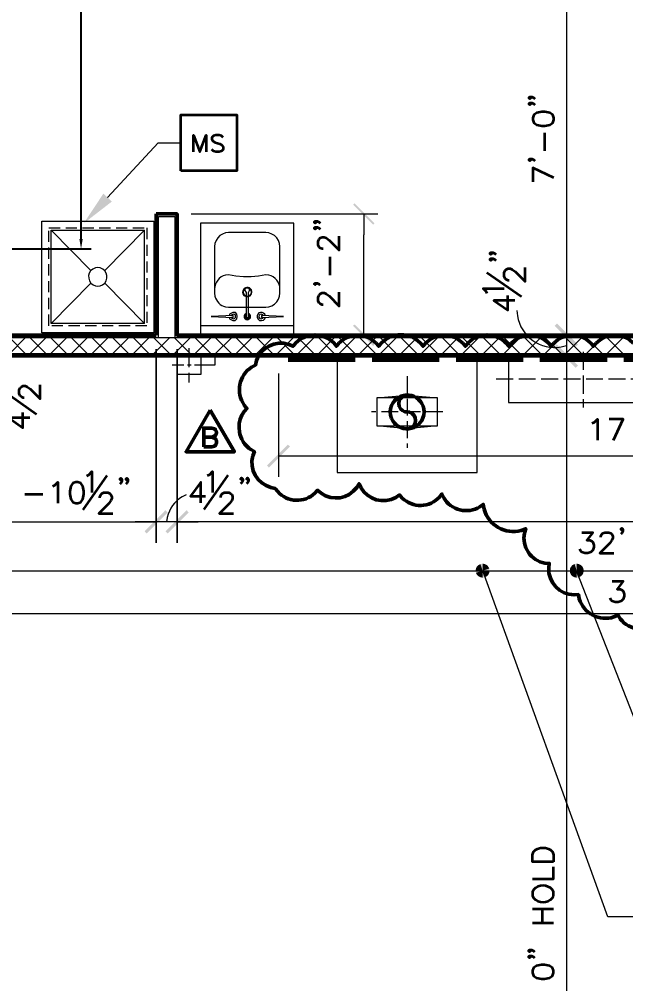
# Model space of a CAD drawing. Header units: inches. Extents: x 5 to 516, y -193 to 129.
# Drawn here: x 49.55 to 60.39, y 46.03 to 63.27 of the extents above; entities that cross this region are included whole.
import ezdxf

# ---------------------------------------------------------------- set-up
doc = ezdxf.new("R2010")
doc.units = ezdxf.units.IN
doc.header["$MEASUREMENT"] = 0
doc.linetypes.add('PDF_IMPORT', pattern=[1, 0.8, -0.2])
for name, color, linetype in [('Highlight', 210, 'Continuous'), ('PDF_Geometry', 7, 'Continuous'), ('PDF_Solid Fills', 7, 'Continuous')]:
    doc.layers.add(name, color=color, linetype=linetype)
doc.styles.get("Standard").update_dxf_attribs({"font": 'arial.ttf'})
doc.dimstyles.get("Standard").update_dxf_attribs({"dimtxt": 0.4, "dimasz": 0.18, "dimexe": 0.18, "dimexo": 0.0625, "dimgap": 0.09, "dimtad": 0, "dimtih": 1, "dimtoh": 1, "dimdec": 4, "dimlfac": 12, "dimzin": 0, "dimdsep": 46, "dimlunit": 4, "dimtxsty": 'Standard', "dimcen": 0.09, "dimadec": 3, "dimazin": 0, "dimtfac": 1, "dimtdec": 4, "dimtofl": 0, "dimtmove": 0, "dimatfit": 3, "dimfxl": 1, "dimtolj": 1, "dimtzin": 0, "dimarcsym": 0})

# ---------------------------------------------------------------- blocks, each defined once
blk = doc.blocks.new('*D49')
at = {"layer": 'Defpoints', "color": 0, "transparency": 16777216}
for p in [(42.747, 82.588), (50.654, 82.588), (43.12, 59.168)]:
    blk.add_point(p, dxfattribs=at)
at = {"layer": 'Highlight', "color": 0, "lineweight": -2, "transparency": 16777216}
for p, q in [((42.809, 82.588), (50.834, 82.588)), ((50.654, 82.408), (50.654, 71.443)), ((50.654, 59.348), (50.654, 70.312)), ((43.183, 59.168), (50.834, 59.168))]:
    blk.add_line(p, q, dxfattribs=at)
at = {"layer": 'Highlight', "color": 0, "transparency": 16777216}
for points in [[(50.624, 82.408), (50.684, 82.408), (50.654, 82.588)], [(50.624, 59.348), (50.684, 59.348), (50.654, 59.168)]]:
    blk.add_solid(points, dxfattribs=at)
at = {"layer": 'Highlight', "color": 0, "transparency": 16777216, "insert": (50.654, 70.878), "char_height": 0.4, "attachment_point": 5}
blk.add_mtext('\\A1;23\'-5{\\H1x;\\S1/16;}"', dxfattribs=at)

msp = doc.modelspace()

# ---------------------------------------------------------------- hatches: boundary and pattern name
at = {"layer": 'PDF_Solid Fills', "transparency": 33554559}
for points in [[(59.4969657, 57.421003), (59.5369657, 57.461003), (59.5369641, 57.4610047), (59.1602974, 57.8343381), (59.1202974, 57.7943381), (59.120299, 57.7943363)], [(59.1369681, 57.4176696), (59.4969657, 57.061004), (59.520299, 57.0876707), (59.1636348, 57.4443363)], [(51.7903, 54.1210048), (51.8269667, 54.0810047), (52.1636334, 54.4976714)], [(52.1636353, 54.4976697), (51.8269686, 54.081003), (52.2036353, 54.4576697)], [(52.2036353, 54.0810046), (52.5769687, 54.4576713), (52.540302, 54.4976713), (52.5403001, 54.4976697), (52.1636334, 54.121003), (52.2036334, 54.081003)], [(57.7602984, 53.5176722), (57.7302984, 53.4876722), (57.7136363, 53.4543367), (57.7136336, 53.454338), (57.7069669, 53.414338), (57.8336317, 53.4143388)], [(59.633637, 53.454338), (59.6169703, 53.4876714), (59.5869676, 53.51767), (59.513637, 53.414338)], [(57.9336382, 53.3410025), (57.9503049, 53.3776692), (57.9503008, 53.3776711), (57.9569675, 53.4143378), (57.8336341, 53.4143378), (57.8336382, 53.4143359)], [(59.3969698, 53.3776711), (59.4136364, 53.3410044), (59.440299, 53.3143359), (59.5136364, 53.4143378)], [(59.5869654, 53.3143369), (59.6169654, 53.3410036), (59.6336343, 53.3776692), (59.5136321, 53.4143369)]]:
    msp.add_hatch(color=256, dxfattribs=at).paths.add_polyline_path(points)
h = msp.add_hatch(color=256, dxfattribs=at)
h.paths.add_polyline_path([(57.9569672, 53.4143363), (57.9503005, 53.4543363), (57.8336339, 53.4143363)])
h.paths.add_polyline_path([(57.7069672, 53.4143363), (57.7136339, 53.3776696), (57.8336339, 53.4143363)])
h = msp.add_hatch(color=256, dxfattribs=at)
h.paths.add_polyline_path([(57.8336355, 53.5410046), (57.7936355, 53.5343379), (57.8336355, 53.4143379)])
h.paths.add_polyline_path([(57.8336355, 53.2910045), (57.8703022, 53.2976712), (57.8336355, 53.4143379)])
h = msp.add_hatch(color=256, dxfattribs=at)
h.paths.add_polyline_path([(59.5136351, 53.5410046), (59.4769684, 53.5343379), (59.5136351, 53.4143379)])
h.paths.add_polyline_path([(59.5136351, 53.2910045), (59.5536351, 53.2976712), (59.5136351, 53.4143379)])

# ---------------------------------------------------------------- linework, layer by layer
at = {"layer": 'PDF_Geometry', "lineweight": 9}
for points in [[(47.1636314, 57.5843381), (52.0369652, 57.5843381), (52.0369652, 59.751005), (52.3302985, 59.751005), (52.3302985, 57.5843381), (79.3303006, 57.5843381), (79.3303006, 64.6710053), (61.8702992, 64.6710053), (61.8702992, 82.6276734)], [(80.0803007, 64.3876716), (80.0803007, 52.921006), (79.7869674, 52.921006), (79.7869674, 57.2943381), (47.1636314, 57.2943381)], [(52.0369635, 57.5843365), (52.3302968, 57.5843365)]]:
    msp.add_lwpolyline(points, dxfattribs=at)
at = {"layer": 'PDF_Geometry', "lineweight": 50}
for points in [[(51.9969635, 59.7943383), (52.3702968, 59.7943383), (52.3702968, 57.6276714), (79.2869657, 57.6276714), (79.2869657, 64.627672), (61.8302975, 64.627672)], [(51.9969651, 57.6276714), (51.9969651, 59.7943383)], [(47.1202964, 57.6276714), (47.1202964, 57.2543381), (47.1202964, 57.6276714), (51.9969634, 57.6276714)], [(59.1103037, 57.4910037), (59.05697, 57.4276703), (59.0069703, 57.4910037)], [(59.8603038, 57.484337), (59.8136373, 57.4276703), (59.7636368, 57.4910037)], [(79.7469673, 57.2543363), (47.1202964, 57.2543363)], [(53.5703023, 56.3776702), (53.6203037, 56.3176703), (53.5703023, 56.2610036), (53.530304, 56.1943368), (53.5003035, 56.1243368), (53.4836358, 56.0476702), (53.4803026, 55.9710036), (53.486969, 55.8976701)], [(52.8469679, 55.6276713), (52.8469679, 55.964338), (52.9903012, 55.964338), (53.0403012, 55.9510046), (53.0569679, 55.934338), (53.0736346, 55.9010046), (53.0736346, 55.8676713), (53.0569679, 55.8376713), (53.0403012, 55.8210046), (52.9903012, 55.8043379), (52.8469679, 55.8043379)], [(56.5236327, 55.9576695), (56.4836327, 55.9510029)], [(52.9902988, 55.8043375), (53.0402988, 55.7876709), (53.0569655, 55.7710042), (53.0736321, 55.7410042), (53.0736321, 55.6910042), (53.0569655, 55.6610042), (53.0402988, 55.6443375), (52.9902988, 55.6276709), (52.8469654, 55.6276709)], [(53.6869693, 55.5810035), (53.7536367, 55.5443368), (53.7269695, 55.4710036)], [(55.583637, 54.9043368), (55.6236371, 54.9710035), (55.6569699, 54.9010034)], [(57.7836367, 54.55767), (57.8436368, 54.6010035), (57.8603036, 54.5176701)]]:
    msp.add_lwpolyline(points, dxfattribs=at)
at = {"layer": 'PDF_Geometry', "lineweight": 15}
for points in [[(59.330299, 64.2543403), (59.330299, 57.6276731)], [(51.1269699, 60.0876733), (52.0336367, 61.06434), (52.43697, 61.06434)], [(52.6202969, 59.7943383), (55.9602971, 59.7943383)], [(55.7103036, 59.7943383), (55.7103036, 59.4176716)], [(51.0769634, 58.5576699), (51.7869635, 57.8343365), (50.1202967, 57.8343365), (50.1202967, 59.5010033), (50.8302967, 58.7810032)], [(50.1202967, 59.5010033), (51.7869635, 59.5010033), (51.0769634, 58.7810032)], [(51.7869635, 57.8343365), (51.7869635, 59.5010033)], [(53.2369668, 58.1343382), (53.2903002, 58.1276715), (53.9569669, 58.1276715), (54.0136336, 58.1343382), (54.0669669, 58.1510048), (54.1136336, 58.1810047), (54.1536336, 58.2210048), (54.1836336, 58.2676715), (54.2036336, 58.3210048), (54.2069669, 58.3776715), (54.2069669, 59.2110049), (54.2036336, 59.2676716), (54.1836336, 59.3176716), (54.1536336, 59.3676716), (54.1136336, 59.4076716), (54.0669669, 59.4343382), (54.0136336, 59.4543382), (53.9569669, 59.4610049), (53.2903002, 59.4610049), (53.2369668, 59.4543382), (53.1836335, 59.4343382), (53.1369668, 59.4076716), (53.0969668, 59.3676716), (53.0669668, 59.3176716), (53.0469668, 59.2676716), (53.0403001, 59.2110049), (53.0403001, 58.3776715), (53.0469668, 58.3210048)], [(55.7103036, 58.0010032), (55.7103036, 59.4176699)], [(50.9969634, 58.8276698), (50.9536301, 58.8343364), (50.9102967, 58.8276698)], [(53.9569669, 58.7043385), (53.8269669, 58.6810051), (53.6936335, 58.6676718), (53.5569669, 58.6676718), (53.4236335, 58.6810051), (53.2903002, 58.7043385), (53.2369668, 58.6976718)], [(54.0136336, 58.6976715), (53.9569669, 58.7043382)], [(50.8302983, 58.557671), (50.1202983, 57.8343376)], [(50.8702967, 58.5243364), (50.9102967, 58.5076697), (50.9536301, 58.5043364), (50.9969634, 58.5076697), (51.0369634, 58.5243364)], [(53.0403001, 58.4543384), (53.0403001, 58.3776718)], [(53.603636, 58.3910048), (53.603636, 57.9610048)], [(53.6469693, 57.9610048), (53.6469693, 58.3910048)], [(54.2069669, 58.3776715), (54.2069669, 58.4543382)], [(53.3103032, 58.0010053), (53.3003032, 57.9743387)], [(53.3003032, 57.947672), (53.3103032, 57.9210053)], [(53.3469649, 57.9910053), (53.3369649, 57.9743387)], [(53.3369649, 57.947672), (53.3469649, 57.9310053)], [(53.6036343, 57.9943368), (53.5869677, 57.9810034)], [(53.6036343, 57.9610048), (53.610301, 57.9443381), (53.6236343, 57.9376715), (53.640301, 57.9443381), (53.6469677, 57.9610048)], [(53.660301, 57.9810034), (53.6469677, 57.9943368)], [(53.9503005, 57.9743376), (53.9369672, 58.0010042), (53.9169672, 58.0210042), (53.8903005, 58.0343376), (53.8603005, 58.0343376), (53.8336338, 58.0243376), (53.8136338, 58.0043376), (53.8003005, 57.9743376), (53.8003005, 57.9443376)], [(53.9136319, 57.9743376), (53.9036319, 57.9910042)], [(53.9036319, 57.9310042), (53.9136319, 57.9476709)], [(53.9169672, 57.8976709), (53.9369672, 57.9210042), (53.9503005, 57.9476709)], [(55.7103036, 57.6276714), (55.7103036, 58.0010048)], [(58.4436345, 58.0676705), (58.4536345, 57.9710038)], [(54.4569669, 57.7943381), (52.7903001, 57.7943381)], [(59.330299, 57.6276697), (59.330299, 57.2543363), (59.330299, 56.8776696)], [(59.580299, 57.6276714), (59.7036324, 57.6276714)], [(49.6636316, 57.2943381), (49.3736316, 57.5843381)], [(49.3736332, 57.2943381), (49.6636332, 57.5843381)], [(49.7402985, 57.2943381), (50.0336319, 57.5843381)], [(50.0336335, 57.2943381), (49.7403002, 57.5843381)], [(50.4002989, 57.2943381), (50.1102988, 57.5843381)], [(50.1103005, 57.2943381), (50.4003005, 57.5843381)], [(50.4769658, 57.2943381), (50.7702992, 57.5843381)], [(50.7703008, 57.2943381), (50.4769674, 57.5843381)], [(51.1369661, 57.2943381), (50.8469661, 57.5843381)], [(50.8469677, 57.2943381), (51.1369677, 57.5843381)], [(51.2136331, 57.2943381), (51.5069664, 57.5843381)], [(51.506968, 57.2943381), (51.2136347, 57.5843381)], [(51.8736334, 57.2943381), (51.5836334, 57.5843381)], [(51.583635, 57.2943381), (51.873635, 57.5843381)], [(51.9503003, 57.2943381), (52.2436337, 57.5843381)], [(52.2436353, 57.2943381), (51.950302, 57.5843381)], [(52.6103007, 57.2943381), (52.3203006, 57.5843381)], [(52.3203023, 57.2943381), (52.6103023, 57.5843381)], [(52.6869676, 57.2943381), (52.980301, 57.5843381)], [(52.9803026, 57.2943381), (52.6869692, 57.5843381)], [(53.0536329, 57.2943381), (53.3469663, 57.5843381)], [(53.3469679, 57.2943381), (53.0536346, 57.5843381)], [(53.7136333, 57.2943381), (53.4236332, 57.5843381)], [(53.4236349, 57.2943381), (53.7136349, 57.5843381)], [(53.7903002, 57.2943381), (54.0836336, 57.5843381)], [(54.0836352, 57.2943381), (53.7903018, 57.5843381)], [(54.4503005, 57.2943381), (54.1603005, 57.5843381)], [(54.1603021, 57.2943381), (54.4503022, 57.5843381)], [(54.5269675, 57.2943381), (54.8203008, 57.5843381)], [(54.8203025, 57.2943381), (54.5269691, 57.5843381)], [(55.1869678, 57.2943381), (54.8969678, 57.5843381)], [(54.8969694, 57.2943381), (55.1869694, 57.5843381)], [(55.2636347, 57.2943381), (55.5569681, 57.5843381)], [(55.5569697, 57.2943381), (55.2636364, 57.5843381)], [(55.9236351, 57.2943381), (55.633635, 57.5843381)], [(55.6336367, 57.2943381), (55.9236367, 57.5843381)], [(56.000302, 57.2943381), (56.2936354, 57.5843381)], [(56.293637, 57.2943381), (56.0003036, 57.5843381)], [(56.3702972, 57.2943381), (56.6602972, 57.5843381)], [(56.6603023, 57.2943381), (56.3703023, 57.5843381)], [(56.7369693, 57.2943381), (57.0303026, 57.5843381)], [(57.0303043, 57.2943381), (56.7369709, 57.5843381)], [(57.1069644, 57.2943381), (57.3969644, 57.5843381)], [(57.3969696, 57.2943381), (57.1069696, 57.5843381)], [(57.4736365, 57.2943381), (57.7669699, 57.5843381)], [(57.7669715, 57.2943381), (57.4736382, 57.5843381)], [(57.8436317, 57.2943381), (58.1336317, 57.5843381)], [(58.1336369, 57.2943381), (57.8436368, 57.5843381)], [(58.503632, 57.2943381), (58.2102987, 57.5843381)], [(58.2103038, 57.2943381), (58.5036372, 57.5843381)], [(58.8702974, 57.2943381), (58.5802973, 57.5843381)], [(58.580299, 57.2943381), (58.870299, 57.5843381)], [(59.2402993, 57.2943381), (58.9469659, 57.5843381)], [(58.9469711, 57.2943381), (59.2403044, 57.5843381)], [(59.2336345, 57.4176705), (59.3303012, 57.4410038)], [(59.6069646, 57.2943381), (59.3169646, 57.5843381)], [(59.3169662, 57.2943381), (59.6069663, 57.5843381)], [(59.9769666, 57.2943381), (59.6836332, 57.5843381)], [(59.6836384, 57.2943381), (59.9769717, 57.5843381)], [(60.3436319, 57.2943381), (60.0536319, 57.5843381)], [(60.0536335, 57.2943381), (60.3436335, 57.5843381)], [(52.8802999, 57.2543363), (53.0469665, 57.2543363), (53.0469665, 57.0876696), (52.7969665, 57.0876696)], [(55.2336326, 57.2543363), (55.2336326, 55.1710028), (57.7336328, 55.1710028), (57.7336328, 57.2543363)], [(59.580299, 57.2543363), (59.7036324, 57.2543363)], [(52.4936353, 57.0876696), (52.280302, 57.0876696)], [(52.6202969, 57.0876696), (52.5569635, 57.0876696)], [(52.8936327, 57.0876696), (52.6802993, 57.0876696)], [(54.1836379, 56.9410055), (54.1836379, 55.0910054)], [(59.330299, 56.8776714), (59.330299, 39.62767)], [(55.9436343, 56.5043362), (56.4836343, 56.5543362), (57.0269677, 56.5043362)], [(57.0269677, 56.0043362), (56.4836343, 55.9510029), (55.9436343, 56.0043362)], [(72.056971, 55.4643378), (54.1836362, 55.4643378)], [(52.5336337, 54.7743387), (52.4636337, 54.737672)], [(52.1936337, 54.367672), (52.1836337, 54.287672)], [(47.1202964, 54.2876714), (51.9969634, 54.2876714)], [(52.3702985, 54.2876714), (51.9969651, 54.2876714), (51.6202984, 54.2876714)], [(79.7469656, 54.2876714), (52.3702968, 54.2876714), (52.7469635, 54.2876714)], [(43.1202961, 53.4143363), (47.1202964, 53.4143363), (79.7469673, 53.4143363)], [(60.0736327, 47.2276699), (57.8336325, 53.4143371)], [(60.8336357, 50.6776688), (60.5836357, 50.6776688), (59.5136356, 53.4143356)], [(79.370299, 52.644337), (43.4969644, 52.644337)], [(60.8336357, 47.2276699), (60.0736357, 47.2276699)]]:
    msp.add_lwpolyline(points, dxfattribs=at)
at = {"layer": 'PDF_Geometry', "lineweight": 35}
for points in [[(58.6769651, 61.8876748), (58.6936318, 61.8676748), (58.6769651, 61.8510081), (58.6602984, 61.8676748), (58.6769651, 61.8876748), (58.7136318, 61.8876748), (58.7502984, 61.8676748), (58.7669651, 61.8510081)], [(58.6769651, 61.777669), (58.6936318, 61.7610024), (58.6769651, 61.7443357), (58.6602984, 61.7610024), (58.6769651, 61.777669), (58.7136318, 61.777669), (58.7502984, 61.7610024), (58.7669651, 61.7443357)], [(58.9436345, 60.9210067), (58.9436345, 61.24434)], [(52.6636318, 60.9043373), (52.6636318, 61.2043373), (52.7769652, 60.9043373), (52.8936318, 61.2043373), (52.8936318, 60.9043373)], [(53.193634, 61.1610037), (53.163634, 61.1910037), (53.1203007, 61.204337), (53.063634, 61.204337), (53.0203007, 61.1910037), (52.993634, 61.1610037), (52.993634, 61.1310037), (53.0069674, 61.104337), (53.0203007, 61.0910037), (53.0503007, 61.074337), (53.133634, 61.0476703), (53.163634, 61.0310037), (53.1769674, 61.0176703), (53.193634, 60.9910037), (53.193634, 60.9476703), (53.163634, 60.9176703), (53.1203007, 60.904337), (53.063634, 60.904337), (53.0203007, 60.9176703), (52.993634, 60.9476703)], [(58.6769651, 60.777669), (58.6936318, 60.7610023), (58.6769651, 60.7443356), (58.6602984, 60.7610023), (58.6769651, 60.777669), (58.7136318, 60.777669), (58.7502984, 60.7610023), (58.7669651, 60.7443356)], [(59.1069646, 60.4410058), (58.7302979, 60.6176725), (58.7302979, 60.3676725)], [(54.8403016, 59.66767), (54.8569683, 59.64767), (54.8403016, 59.6310033), (54.8203016, 59.64767), (54.8403016, 59.66767), (54.8769683, 59.66767), (54.9103017, 59.64767), (54.9303017, 59.6310033)], [(54.8403016, 59.557671), (54.8569683, 59.5410044), (54.8403016, 59.5243377), (54.8203016, 59.5410044), (54.8403016, 59.557671), (54.8769683, 59.557671), (54.9103017, 59.5410044), (54.9303017, 59.5243377)], [(54.9836326, 59.1676699), (54.9636325, 59.1676699), (54.9302992, 59.1843366), (54.9102992, 59.2010033), (54.8936325, 59.2376699), (54.8936325, 59.3076699), (54.9102992, 59.3443366), (54.9302992, 59.3643366), (54.9636325, 59.3810033), (55.0002992, 59.3810033), (55.0369659, 59.3643366), (55.0902992, 59.3276699), (55.2669659, 59.1476699), (55.2669659, 59.3976699)], [(55.1069643, 58.7010053), (55.1069643, 59.0243386)], [(57.9769664, 59.1043358), (57.9969664, 59.0876691), (57.9769664, 59.0710024), (57.9602997, 59.0876691), (57.9769664, 59.1043358), (58.0136331, 59.1043358), (58.0502997, 59.0876691), (58.0669664, 59.0710024)], [(57.9769664, 58.99767), (57.9969664, 58.9810034), (57.9769664, 58.9610034), (57.9602997, 58.9810034), (57.9769664, 58.99767), (58.0136331, 58.99767), (58.0502997, 58.9810034), (58.0669664, 58.9610034)], [(58.3069699, 58.6043357), (58.2903033, 58.6043357), (58.2536366, 58.6243357), (58.2369699, 58.6410024), (58.2169699, 58.6776691), (58.2169699, 58.7476691), (58.2369699, 58.7843357), (58.2536366, 58.8010024), (58.2903033, 58.8210024), (58.3269699, 58.8210024), (58.3603033, 58.8010024), (58.4136366, 58.7643357), (58.5936366, 58.5876691), (58.5936366, 58.8376691)], [(58.5269678, 58.3110041), (57.9103011, 58.7410042)], [(54.8403016, 58.557671), (54.8569683, 58.5410043), (54.8403016, 58.5243376), (54.8203016, 58.5410043), (54.8403016, 58.557671), (54.8769683, 58.557671), (54.9103017, 58.5410043), (54.9303017, 58.5243376)], [(57.9136322, 58.3743383), (57.8969656, 58.4076716), (57.8436322, 58.461005), (58.2169656, 58.461005)], [(54.9836326, 58.1676698), (54.9636325, 58.1676698), (54.9302992, 58.1843365), (54.9102992, 58.2010032), (54.8936325, 58.2376698), (54.8936325, 58.3076699), (54.9102992, 58.3443365), (54.9302992, 58.3643365), (54.9636325, 58.3810032), (55.0002992, 58.3810032), (55.0369659, 58.3643365), (55.0902992, 58.3276699), (55.2669659, 58.1476698), (55.2669659, 58.3976699)], [(58.406971, 58.24767), (58.0303043, 58.24767), (58.2803044, 58.0710033), (58.2803044, 58.33767)], [(49.6403026, 56.5076694), (49.6203026, 56.5076694), (49.5869692, 56.5243361), (49.5669692, 56.5443361), (49.5503026, 56.5776694), (49.5503026, 56.6510028), (49.5669692, 56.6876695), (49.5869692, 56.7043361), (49.6203026, 56.7210028), (49.6569693, 56.7210028), (49.6936359, 56.7043361), (49.7469693, 56.6676695), (49.9236359, 56.4910028), (49.9236359, 56.7410028)], [(49.8569638, 56.2110046), (49.2436305, 56.6410047)], [(49.7369703, 56.1510037), (49.363637, 56.1510037), (49.613637, 55.9710037), (49.613637, 56.2410037)], [(59.7936373, 56.0543376), (59.8303039, 56.0710042), (59.8836373, 56.1243376), (59.8836373, 55.7510042)], [(60.1702988, 55.751003), (60.3469655, 56.1243363), (60.0969655, 56.1243363)], [(50.756968, 55.1143384), (50.7936347, 55.1310051), (50.846968, 55.1876718), (50.846968, 54.8110051)], [(52.9169684, 55.1176716), (52.9536351, 55.1376716), (53.0069684, 55.191005), (53.0069684, 54.8143383)], [(50.6936338, 54.5043361), (51.1236339, 55.1176695)], [(51.3836363, 55.0510043), (51.3669697, 55.0343376), (51.3469697, 55.0510043), (51.3669697, 55.0710043), (51.3836363, 55.0510043), (51.3836363, 55.0176709), (51.3669697, 54.9810043), (51.3469697, 54.9643376)], [(51.4902987, 55.0510043), (51.473632, 55.0343376), (51.453632, 55.0510043), (51.473632, 55.0710043), (51.4902987, 55.0510043), (51.4902987, 55.0176709), (51.473632, 54.9810043), (51.453632, 54.9643376)], [(52.8536343, 54.5076693), (53.2836343, 55.1210027)], [(53.5436368, 55.0543375), (53.5236368, 55.0376708), (53.5069701, 55.0543375), (53.5236368, 55.0743375), (53.5436368, 55.0543375), (53.5436368, 55.0210041), (53.5236368, 54.9843375), (53.5069701, 54.9676708)], [(53.6502991, 55.0543375), (53.6302991, 55.0376708), (53.6136324, 55.0543375), (53.6302991, 55.0743375), (53.6502991, 55.0543375), (53.6502991, 55.0210041), (53.6302991, 54.9843375), (53.6136324, 54.9676708)], [(50.1502988, 54.9276692), (50.1869655, 54.9443358), (50.2402988, 54.9976692), (50.2402988, 54.6243358)], [(52.7936367, 54.6276696), (52.7936367, 55.0010029), (52.6136367, 54.7510029), (52.8803034, 54.7510029)], [(49.6502988, 54.7843383), (49.9736321, 54.7843383)], [(50.9902986, 54.7210041), (50.9902986, 54.7410041), (51.0069653, 54.7743375), (51.0269653, 54.7943375), (51.0602986, 54.8110041), (51.133632, 54.8110041), (51.1702986, 54.7943375), (51.1869653, 54.7743375), (51.203632, 54.7410041), (51.203632, 54.7043375), (51.1869653, 54.6676708), (51.1502986, 54.6143374), (50.973632, 54.4376708), (51.223632, 54.4376708)], [(53.1502991, 54.7243373), (53.1502991, 54.7443373), (53.1669657, 54.7776707), (53.1836324, 54.7976707), (53.2202991, 54.8143373), (53.2936324, 54.8143373), (53.3269658, 54.7976707), (53.3469658, 54.7776707), (53.3636324, 54.7443373), (53.3636324, 54.7076707), (53.3469658, 54.671004), (53.3102991, 54.6176706), (53.1302991, 54.441004), (53.3802991, 54.441004)], [(60.3369655, 54.1576699), (60.3202988, 54.1376699), (60.3036322, 54.1576699), (60.3202988, 54.1743366), (60.3369655, 54.1576699), (60.3369655, 54.1210033), (60.3202988, 54.0843366), (60.3036322, 54.0676699)], [(59.6069646, 54.1010056), (59.8036313, 54.1010056), (59.6936313, 53.9610056), (59.750298, 53.9610056), (59.7836313, 53.9410056), (59.8036313, 53.9243389), (59.820298, 53.8710055), (59.820298, 53.8343389), (59.8036313, 53.7810055), (59.7669646, 53.7443389), (59.7136313, 53.7276722), (59.660298, 53.7276722), (59.6069646, 53.7443389), (59.5869646, 53.7643389), (59.570298, 53.7976722)], [(59.9436346, 54.0143356), (59.9436346, 54.0310023), (59.9636346, 54.067669), (59.9803012, 54.0843356), (60.0169679, 54.1010023), (60.0869679, 54.1010023), (60.1236346, 54.0843356), (60.1403013, 54.067669), (60.1603013, 54.0310023), (60.1603013, 53.9943356), (60.1403013, 53.9610023), (60.1069679, 53.907669), (59.9269679, 53.7276689), (60.1769679, 53.7276689)], [(60.1469698, 53.2310036), (60.3436365, 53.2310036), (60.2369698, 53.0876703), (60.2903032, 53.0876703), (60.3269698, 53.0676702), (60.3436365, 53.0510036), (60.3603032, 52.9976702), (60.3603032, 52.9610036), (60.3436365, 52.9076702), (60.3069698, 52.8710036), (60.2536365, 52.8543369), (60.2003032, 52.8543369), (60.1469698, 52.8710036), (60.1303032, 52.8910036), (60.1103032, 52.9243369)], [(58.7269665, 47.9043362), (59.1002998, 47.9043362), (59.1002998, 48.1210029)], [(58.7436331, 47.7110051), (58.7269665, 47.6743384), (58.7269665, 47.601005), (58.7436331, 47.5676717), (58.7802998, 47.531005)], [(59.1002998, 47.601005), (59.1002998, 47.6743384), (59.0836331, 47.7110051)], [(58.7269665, 47.3710042), (59.1002998, 47.3710042)], [(58.9036361, 47.1210042), (58.9036361, 47.3710042)], [(58.7269665, 47.1210042), (59.1002998, 47.1210042)], [(58.6702987, 46.6376701), (58.6902987, 46.6210035), (58.6702987, 46.6010035), (58.653632, 46.6210035), (58.6702987, 46.6376701), (58.7069654, 46.6376701), (58.743632, 46.6210035), (58.7602987, 46.6010035)], [(58.6702987, 46.5310044), (58.6902987, 46.5143377), (58.6702987, 46.4943377), (58.653632, 46.5143377), (58.6702987, 46.5310044), (58.7069654, 46.5310044), (58.743632, 46.5143377), (58.7602987, 46.4943377)]]:
    msp.add_lwpolyline(points, dxfattribs=at)
for points in [[(52.4369676, 60.5643375), (52.4369676, 61.5643376), (53.4369677, 61.5643376), (53.4369677, 60.5643375)], [(58.730303, 61.4743379), (58.750303, 61.4210045), (58.8036364, 61.3876712), (58.8903031, 61.3676712), (58.9436364, 61.3676712), (59.0336364, 61.3876712), (59.0869697, 61.4210045), (59.1069697, 61.4743379), (59.1069697, 61.5110045), (59.0869697, 61.5643379), (59.0336364, 61.6010045), (58.9436364, 61.6176712), (58.8903031, 61.6176712), (58.8036364, 61.6010045), (58.750303, 61.5643379), (58.730303, 61.5110045)], [(50.5602991, 54.9976697), (50.5069658, 54.9810031), (50.4736325, 54.9276697), (50.4536325, 54.8376697), (50.4536325, 54.7843364), (50.4736325, 54.6943364), (50.5069658, 54.641003), (50.5602991, 54.6243364), (50.5969658, 54.6243364), (50.6502991, 54.641003), (50.6869658, 54.6943364), (50.7036325, 54.7843364), (50.7036325, 54.8376697), (50.6869658, 54.9276697), (50.6502991, 54.9810031), (50.5969658, 54.9976697)], [(59.100305, 48.211004), (58.7269716, 48.211004), (58.7269716, 48.3343374), (58.7436383, 48.3876707), (58.7803049, 48.4243374), (58.8136383, 48.441004), (58.8669716, 48.461004), (58.9569716, 48.461004), (59.010305, 48.441004), (59.0469716, 48.4243374), (59.0836383, 48.3876707), (59.100305, 48.3343374)], [(58.7269665, 46.2276698), (58.7436331, 46.1743365), (58.7969665, 46.1376698), (58.8869665, 46.1210032), (58.9402998, 46.1210032), (59.0302998, 46.1376698), (59.0836331, 46.1743365), (59.1002998, 46.2276698), (59.1002998, 46.2643365), (59.0836331, 46.3176698), (59.0302998, 46.3510032), (58.9402998, 46.3710032), (58.8869665, 46.3710032), (58.7969665, 46.3510032), (58.7436331, 46.3176698), (58.7269665, 46.2643365)]]:
    msp.add_lwpolyline(points, close=True, dxfattribs=at)
at = {"layer": 'PDF_Geometry', "lineweight": 15}
for points in [[(49.95363, 57.6676698), (49.95363, 59.66767), (51.9536301, 59.66767), (51.9536301, 57.6676698)], [(51.9536301, 59.66767), (51.9536301, 57.6676698), (49.95363, 57.6676698), (49.95363, 59.66767)], [(54.4569669, 57.6276714), (54.4569669, 59.6276716), (52.7903001, 59.6276716), (52.7903001, 57.6276714)], [(53.3736335, 57.9443354), (53.3736335, 57.9776687), (52.9803001, 57.9610021)], [(53.8769701, 57.9443354), (54.2703035, 57.9610021), (53.8769701, 57.9776687)], [(51.9969651, 53.9143378), (51.9969651, 57.3776714)], [(52.3702968, 53.9143378), (52.3702968, 57.3776714)], [(52.7969665, 57.2543363), (52.7969665, 56.9210029), (52.3802998, 56.9210029), (52.3802998, 57.2543363)], [(60.9636338, 57.2543363), (58.296967, 57.2543363), (58.296967, 56.4210029), (60.9636338, 56.4210029)], [(57.0269677, 56.0043362), (57.0269677, 56.5043362), (55.9436343, 56.5043362), (55.9436343, 56.0043362)]]:
    msp.add_lwpolyline(points, close=True, dxfattribs=at)
at = {"layer": 'PDF_Geometry', "linetype": 'PDF_IMPORT', "lineweight": 15, "ltscale": 0.25}
msp.add_lwpolyline([(51.8302984, 59.5443382), (51.8302984, 57.7943381), (50.0802983, 57.7943381), (50.0802983, 59.5443382), (51.8302984, 59.5443382)], dxfattribs=at)
at = {"layer": 'PDF_Geometry', "lineweight": 15}
for points in [[(53.7036335, 58.3643373, 1.1985755631), (53.5403002, 58.3976707), (53.5469669, 58.3643373), (53.5669669, 58.3376707)], [(53.6936365, 58.3676707, 1.241818731), (53.5503032, 58.3976707), (53.5569698, 58.3676707), (53.5736365, 58.3443373)]]:
    msp.add_lwpolyline(points, format="xyb", dxfattribs=at)
at = {"layer": 'PDF_Geometry', "lineweight": 50}
for points in [[(55.2703037, 57.4910037), (55.2203032, 57.4276703), (55.1703035, 57.4876703, 0.420258346), (54.4936364, 57.4876703), (54.4436367, 57.4276703), (54.370303, 57.4610037, 0.4092534513), (53.7903036, 57.1710036), (53.7703027, 57.0910036), (53.7036371, 57.054337)], [(56.8203035, 57.4910037), (56.7669698, 57.4276703), (56.7169701, 57.4876703, 0.4254831603), (56.0269701, 57.4876703), (55.9769696, 57.4276703), (55.9236368, 57.4910037)], [(58.3503032, 57.4910037), (58.3003036, 57.4276703), (58.2503039, 57.4876703, 0.420258346), (57.5736367, 57.4876703), (57.523637, 57.4276703), (57.4736365, 57.4910037)], [(56.5236327, 56.2476696), (56.4836327, 56.2543362), (56.4436327, 56.2576696, -0.7569602273), (56.4436327, 56.5510029), (56.4836327, 56.5543362)], [(54.04697, 54.9043368), (54.1236369, 54.8876702), (54.1703034, 54.8310035, 0.4262771477), (54.8336369, 54.8010034), (54.8836366, 54.8543367), (54.9436367, 54.8010034)], [(56.2803033, 54.7243367), (56.3469698, 54.7710033), (56.3969703, 54.7143369, 0.4233927943), (57.0603031, 54.7310035), (57.1036372, 54.7876702), (57.13697, 54.7210035)], [(58.5236371, 54.1343367), (58.6036373, 54.1643367), (58.5803032, 54.08767, 0.4166187844), (58.943637, 53.5510033), (59.0236372, 53.5443365), (59.0136367, 53.46767)], [(59.4703035, 52.9843367), (59.5436373, 52.98767), (59.5603033, 52.9110035, 0.4193569783), (60.1803035, 52.5876701), (60.2536373, 52.6176697), (60.2936373, 52.5543364, 0.4236724653), (60.9736368, 52.4810031), (61.0269705, 52.5343364), (61.073637, 52.4743367, 0.4233800412), (61.7369705, 52.4610031), (61.783637, 52.51767), (61.8336371, 52.4610031, 0.4205850273), (62.4969706, 52.4910032), (62.5403039, 52.5510032), (62.620304, 52.5510032)]]:
    msp.add_lwpolyline(points, format="xyb", dxfattribs=at)
at = {"layer": 'PDF_Geometry', "linetype": 'PDF_IMPORT', "lineweight": 15, "ltscale": 0.213333}
msp.add_lwpolyline([(52.5869649, 56.7810052), (52.5869649, 57.3943359)], dxfattribs=at)
at = {"layer": 'PDF_Geometry', "linetype": 'PDF_IMPORT', "lineweight": 15, "ltscale": 0.406667}
msp.add_lwpolyline([(59.6303004, 57.3310032), (59.6303004, 56.3343369)], dxfattribs=at)
at = {"layer": 'PDF_Geometry', "linetype": 'PDF_IMPORT', "lineweight": 70, "ltscale": 1.5}
msp.add_lwpolyline([(72.056971, 57.1910055), (54.1836379, 57.1910055)], dxfattribs=at)
at = {"layer": 'PDF_Geometry', "linetype": 'PDF_IMPORT', "lineweight": 15, "ltscale": 0.376667}
for points in [[(56.4836327, 56.8910042), (56.4836327, 55.6143379)], [(61.1869683, 56.8376696), (58.0703024, 56.8376696)]]:
    msp.add_lwpolyline(points, dxfattribs=at)
at = {"layer": 'PDF_Geometry', "lineweight": 50}
msp.add_lwpolyline([(56.2036348, 56.1376695), (56.1869682, 56.1943362), (56.1803015, 56.2543362), (56.1869682, 56.3110029), (56.2036348, 56.3676696, -0.7442457442), (56.7803015, 56.3110029), (56.7869682, 56.2543362), (56.7803015, 56.1943362, -0.7386862084)], format="xyb", close=True, dxfattribs=at)
msp.add_lwpolyline([(52.9636332, 56.2843384), (53.3969666, 55.541005), (52.5302998, 55.541005)], close=True, dxfattribs=at)
at = {"layer": 'PDF_Geometry', "linetype": 'PDF_IMPORT', "lineweight": 15, "ltscale": 0.373333}
msp.add_lwpolyline([(57.1202972, 56.2543362), (55.8469676, 56.2543362)], dxfattribs=at)
at = {"layer": 'PDF_Geometry', "lineweight": 15}
msp.add_arc((53.625301, 57.9610026), 0.0575664, 112.10944835, 67.89055166, dxfattribs=at)
for points in [[(50.9102967, 58.8276698), (50.7671856, 58.793392), (50.74563, 58.5994475), (50.8702967, 58.5243364)], [(51.0369634, 58.5243364), (51.1616301, 58.5995031), (51.1400745, 58.793392), (50.9969634, 58.8276698)], [(53.2369668, 58.6976718), (53.1275224, 58.6800607), (53.0379668, 58.5639496), (53.0403001, 58.4543384)], [(54.2069669, 58.4543382), (54.2191891, 58.5599493), (54.1181336, 58.6831715), (54.0136336, 58.6976715)], [(53.6469693, 58.3910048), (53.7388582, 58.4988382), (53.5085804, 58.4935048), (53.603636, 58.3910048)], [(53.0469668, 58.3210048), (53.0679113, 58.2335049), (53.1459668, 58.1484493), (53.2369668, 58.1343382)], [(53.5669669, 58.3376707), (53.6124113, 58.2972262), (53.676578, 58.3121151), (53.7036335, 58.3643373)], [(53.5736365, 58.3443373), (53.614581, 58.3035596), (53.6684143, 58.3196151), (53.6936365, 58.3676707)], [(53.3103032, 57.9210053), (53.4879143, 57.7690609), (53.4925809, 58.1512831), (53.3103032, 58.0010053)], [(53.3469649, 57.9310053), (53.4399649, 57.8783387), (53.4399649, 58.043672), (53.3469649, 57.9910053)], [(53.5869677, 57.9810034), (53.5613566, 57.8956145), (53.6939121, 57.9004479), (53.660301, 57.9810034)], [(53.8003005, 57.9443376), (53.817356, 57.8906709), (53.8688005, 57.8717265), (53.9169672, 57.8976709)], [(53.9036319, 57.9910042), (53.8095208, 58.0460598), (53.8095208, 57.8759487), (53.9036319, 57.9310042)], [(58.4536345, 57.9710038), (58.5125233, 57.6058927), (58.8680789, 57.3488371), (59.2336345, 57.4176705)], [(52.4636337, 54.737672), (52.3195226, 54.6528387), (52.2363004, 54.5273387), (52.1936337, 54.367672)]]:
    msp.add_open_spline(points, degree=3, dxfattribs=at)
at = {"layer": 'PDF_Geometry', "lineweight": 50}
for points in [[(55.9236368, 57.4910037), (55.7305808, 57.673337), (55.4655255, 57.6705037), (55.2703037, 57.4910037)], [(57.4736365, 57.4910037), (57.2784699, 57.6705037), (57.0134145, 57.673337), (56.8203035, 57.4910037)], [(59.0069703, 57.4910037), (58.8061926, 57.6720037), (58.5510818, 57.6719481), (58.3503032, 57.4910037)], [(59.7636368, 57.4910037), (59.5684701, 57.6705037), (59.3034147, 57.673337), (59.1103037, 57.4910037)], [(60.5236373, 57.484337), (60.3501923, 57.6742259), (60.0368039, 57.6706703), (59.8603038, 57.484337)], [(53.7036371, 57.054337), (53.4759149, 56.9080592), (53.4184147, 56.5992258), (53.5703023, 56.3776702)], [(56.5236327, 56.2476696), (56.6697994, 56.2078362), (56.6713549, 55.9958362), (56.5236327, 55.9576695)], [(53.486969, 55.8976701), (53.4944136, 55.7857813), (53.5941366, 55.6416701), (53.6869693, 55.5810035)], [(53.7269695, 55.4710036), (53.6533034, 55.2321702), (53.8054149, 54.9643924), (54.04697, 54.9043368)], [(54.9436367, 54.8010034), (55.1558585, 54.6562812), (55.4265808, 54.6979479), (55.583637, 54.9043368)], [(55.6569699, 54.9010034), (55.7761368, 54.680559), (56.0630809, 54.6007257), (56.2803033, 54.7243367)], [(57.13697, 54.7210035), (57.2633594, 54.4947256), (57.5650816, 54.4211701), (57.7836367, 54.55767)], [(57.8603036, 54.5176701), (57.9288588, 54.2260035), (58.2413588, 54.05417), (58.5236371, 54.1343367)], [(59.0136367, 53.46767), (59.0003591, 53.2132809), (59.2130259, 52.9809476), (59.4703035, 52.9843367)]]:
    msp.add_open_spline(points, degree=3, dxfattribs=at)
at = {"layer": 'PDF_Geometry', "lineweight": 35}
for points in [[(59.0836331, 47.7110051), (58.999522, 47.8079495), (58.8282998, 47.8117828), (58.7436331, 47.7110051)], [(58.7802998, 47.531005), (58.879022, 47.4620606), (59.051022, 47.4817273), (59.1002998, 47.601005)]]:
    msp.add_open_spline(points, degree=3, dxfattribs=at)
at = {"layer": 'PDF_Solid Fills', "lineweight": 35, "transparency": 33554559}
for points in [[(51.2036301, 60.0143361), (50.70363, 59.6276694), (51.0536301, 60.1576695)], [(55.9002993, 59.6276716), (55.5169659, 59.9610049), (55.5436326, 59.9843383)], [(55.8769703, 59.601006), (55.9003036, 59.6276727), (55.5169703, 59.961006)], [(55.5436369, 57.8176705), (55.5169703, 57.7943372), (55.9003036, 57.4610038)], [(55.5169714, 57.7943381), (55.9003047, 57.4610047), (55.8769714, 57.4343381)], [(59.1636323, 57.8176705), (59.1369657, 57.7943372), (59.520299, 57.4610038)], [(59.1369668, 57.7943381), (59.5203001, 57.4610047), (59.4969668, 57.4343381)], [(59.1202974, 57.421003), (59.5369641, 57.0843363), (59.4969641, 57.0443363)], [(59.1603025, 57.4610047), (59.1203025, 57.4210047), (59.5369692, 57.0843381)], [(54.3503046, 55.6710028), (54.0136379, 55.2576695), (53.9769712, 55.2976695)], [(54.390303, 55.6343377), (54.350303, 55.6710043), (54.0136363, 55.257671)], [(57.7936371, 53.5343382), (57.7603038, 53.5176715), (57.8336371, 53.4143382)], [(57.8702973, 53.5343382), (57.8336306, 53.5410048), (57.8336306, 53.4143382)], [(57.9069658, 53.5176722), (57.8702992, 53.5343389), (57.8336325, 53.4143388)], [(57.9503008, 53.454338), (57.9336341, 53.4876714), (57.8336341, 53.414338)], [(57.9336382, 53.48767), (57.9069715, 53.51767), (57.8336382, 53.4143367)], [(59.3969698, 53.454338), (59.3903031, 53.414338), (59.5136364, 53.414338)], [(59.4136324, 53.48767), (59.3969657, 53.4543367), (59.5136324, 53.4143367)], [(59.4402979, 53.5176722), (59.4136313, 53.4876722), (59.5136313, 53.4143388)], [(59.4769665, 53.5343382), (59.4402998, 53.5176715), (59.5136332, 53.4143382)], [(59.5869654, 53.5176722), (59.5536321, 53.5343389), (59.5136321, 53.4143388)], [(59.5536335, 53.5343382), (59.5136335, 53.5410048), (59.5136335, 53.4143382)], [(59.6403034, 53.4143363), (59.6336367, 53.4543363), (59.5136367, 53.4143363)], [(57.7136336, 53.3776711), (57.7303003, 53.3410044), (57.8336336, 53.4143378)], [(57.730303, 53.3410025), (57.760303, 53.3143359), (57.8336363, 53.4143359)], [(57.7602984, 53.3143369), (57.7936317, 53.2976703), (57.8336317, 53.4143369)], [(57.7936371, 53.2976709), (57.8336371, 53.2910043), (57.8336371, 53.4143376)], [(57.8702973, 53.2976709), (57.9069639, 53.3143376), (57.8336306, 53.4143376)], [(57.9069658, 53.3143369), (57.9336325, 53.3410036), (57.8336325, 53.4143369)], [(59.3903034, 53.4143363), (59.39697, 53.3776696), (59.5136367, 53.4143363)], [(59.4402979, 53.3143369), (59.4769646, 53.2976703), (59.5136313, 53.4143369)], [(59.4769665, 53.2976709), (59.5136332, 53.2910043), (59.5136332, 53.4143376)], [(59.5536335, 53.2976709), (59.5869668, 53.3143376), (59.5136335, 53.4143376)], [(59.633637, 53.3776711), (59.6403037, 53.4143378), (59.513637, 53.4143378)]]:
    msp.add_solid(points, dxfattribs=at)

# ---------------------------------------------------------------- dimensions: what is measured, and where the dimension line sits
at = {"layer": 'Highlight'}
dim = msp.add_linear_dim(base=(50.6542879, 82.5876726), p1=(43.1202961, 59.1676699), p2=(42.7469644, 82.5876726), angle=270, dimstyle='Standard', dxfattribs=at)
dim.commit()
dim.dimension.update_dxf_attribs({"geometry": '*D49', "text_midpoint": (50.6542879, 70.8776713)})

doc.saveas('drawing.dxf')
